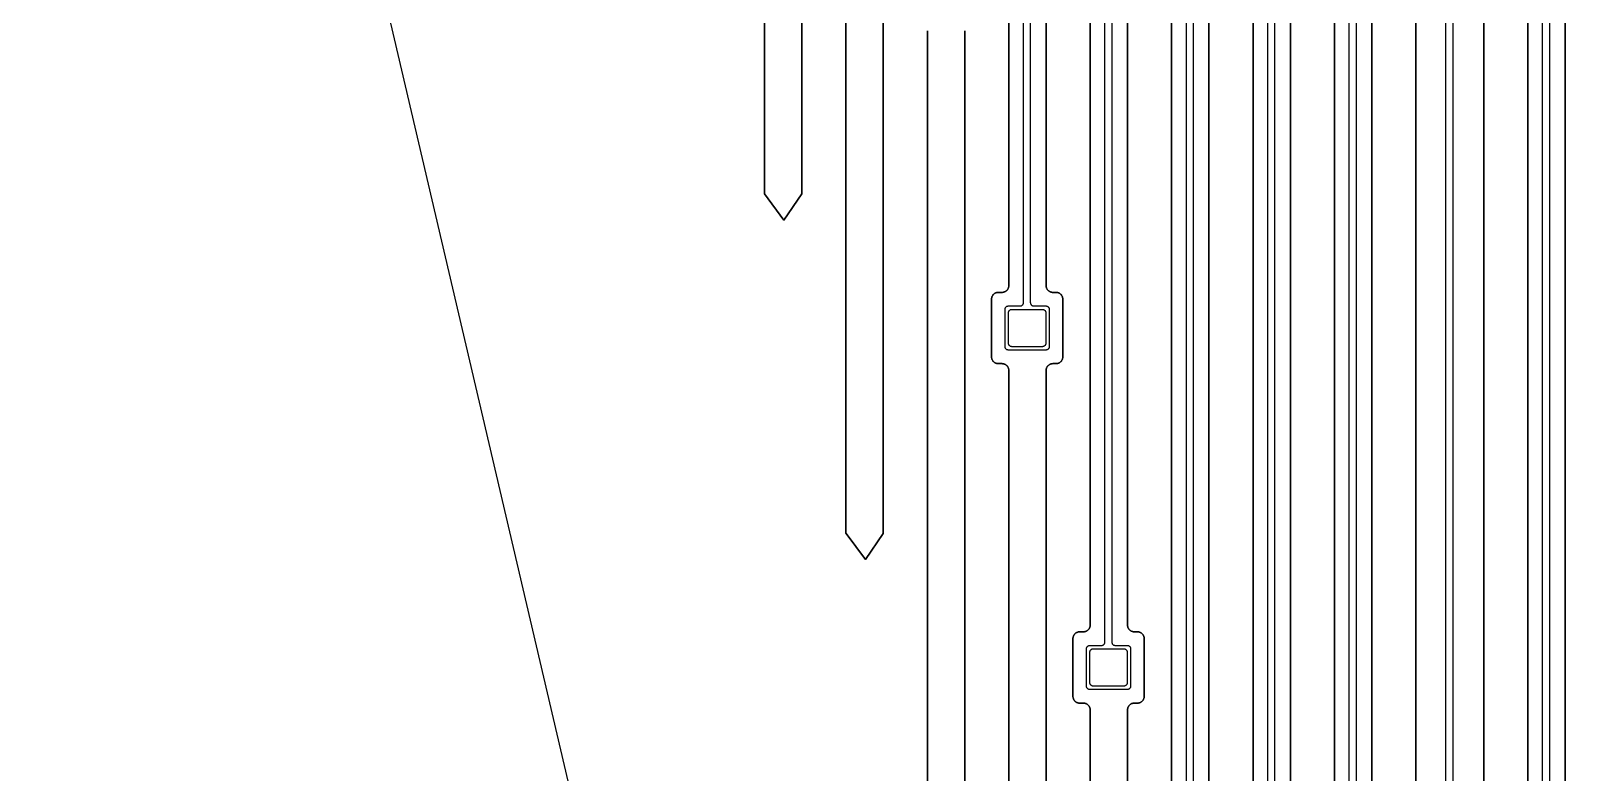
# Model space of a CAD drawing. Extents: x -2057 to 2225, y -44 to 31181.
# Drawn here: x -356.4 to 103.6, y 848.7 to 1067.2 of the extents above; entities that cross this region are included whole.
import ezdxf

# ---------------------------------------------------------------- set-up
doc = ezdxf.new("R2010")
doc.units = 0
for name, color, linetype in [('electrode', 6, 'CONTINUOUS'), ('etching', 7, 'CONTINUOUS'), ('L2D0_etching2', 4, 'CONTINUOUS'), ('L3D0_etching3', 5, 'CONTINUOUS'), ('metalization', 8, 'CONTINUOUS'), ('polyimide', 9, 'CONTINUOUS'), ('polyimide_etch_borders', 10, 'CONTINUOUS')]:
    doc.layers.add(name, color=color, linetype=linetype)

msp = doc.modelspace()

# ---------------------------------------------------------------- linework, layer by layer
at = {"layer": 'electrode'}
for points in [[(-67.34, 974.247), (-67.427, 974.255), (-67.513, 974.27), (-67.598, 974.293), (-67.68, 974.323), (-67.759, 974.36), (-67.834, 974.403), (-67.906, 974.453), (-67.973, 974.509), (-68.035, 974.571), (-68.091, 974.638), (-68.141, 974.71), (-68.184, 974.785), (-68.221, 974.864), (-68.251, 974.946), (-68.274, 975.031), (-68.289, 975.117), (-68.297, 975.204), (-68.297, 984.291), (-68.289, 984.378), (-68.274, 984.464), (-68.251, 984.548), (-68.221, 984.63), (-68.184, 984.71), (-68.141, 984.785), (-68.091, 984.857), (-68.035, 984.924), (-67.973, 984.985), (-67.906, 985.042), (-67.834, 985.092), (-67.759, 985.135), (-67.68, 985.172), (-67.598, 985.202), (-67.513, 985.225), (-67.427, 985.24), (-67.34, 985.247), (-58.253, 985.247), (-58.166, 985.24), (-58.08, 985.225), (-57.996, 985.202), (-57.914, 985.172), (-57.834, 985.135), (-57.759, 985.092), (-57.687, 985.042), (-57.62, 984.985), (-57.559, 984.924), (-57.502, 984.857), (-57.452, 984.785), (-57.409, 984.71), (-57.372, 984.63), (-57.342, 984.548), (-57.319, 984.464), (-57.304, 984.378), (-57.297, 984.291), (-57.297, 975.204), (-57.304, 975.117), (-57.319, 975.031), (-57.342, 974.946), (-57.372, 974.864), (-57.409, 974.785), (-57.452, 974.71), (-57.502, 974.638), (-57.559, 974.571), (-57.62, 974.509), (-57.687, 974.453), (-57.759, 974.403), (-57.834, 974.36), (-57.914, 974.323), (-57.996, 974.293), (-58.08, 974.27), (-58.166, 974.255), (-58.253, 974.247)], [(-43.34, 874.247), (-43.427, 874.255), (-43.513, 874.27), (-43.598, 874.293), (-43.68, 874.323), (-43.759, 874.36), (-43.834, 874.403), (-43.906, 874.453), (-43.973, 874.509), (-44.035, 874.571), (-44.091, 874.638), (-44.141, 874.71), (-44.184, 874.785), (-44.221, 874.864), (-44.251, 874.946), (-44.274, 875.031), (-44.289, 875.117), (-44.297, 875.204), (-44.297, 884.291), (-44.289, 884.378), (-44.274, 884.464), (-44.251, 884.548), (-44.221, 884.63), (-44.184, 884.71), (-44.141, 884.785), (-44.091, 884.857), (-44.035, 884.924), (-43.973, 884.985), (-43.906, 885.042), (-43.834, 885.092), (-43.759, 885.135), (-43.68, 885.172), (-43.598, 885.202), (-43.513, 885.225), (-43.427, 885.24), (-43.34, 885.247), (-34.253, 885.247), (-34.166, 885.24), (-34.08, 885.225), (-33.996, 885.202), (-33.914, 885.172), (-33.834, 885.135), (-33.759, 885.092), (-33.687, 885.042), (-33.62, 884.985), (-33.559, 884.924), (-33.502, 884.857), (-33.452, 884.785), (-33.409, 884.71), (-33.372, 884.63), (-33.342, 884.548), (-33.319, 884.464), (-33.304, 884.378), (-33.297, 884.291), (-33.297, 875.204), (-33.304, 875.117), (-33.319, 875.031), (-33.342, 874.946), (-33.372, 874.864), (-33.409, 874.785), (-33.452, 874.71), (-33.502, 874.638), (-33.559, 874.571), (-33.62, 874.509), (-33.687, 874.453), (-33.759, 874.403), (-33.834, 874.36), (-33.914, 874.323), (-33.996, 874.293), (-34.08, 874.27), (-34.166, 874.255), (-34.253, 874.247)]]:
    msp.add_lwpolyline(points, close=True, dxfattribs=at)
at = {"layer": 'etching'}
for points in [[(1890.612, 20342.595), (1890.612, 10404.624), (907.37, 8971.06), (907.37, 3311.52), (208.395, -1.125), (80.82, -44.08), (0, 0), (-775.12, 3311.52), (-775.12, 8985.76), (-1736.396, 10397.27), (-1736.396, 20343.044)], [(-68.208, 9035.371), (-68.208, 992.185), (-68.216, 992.059), (-68.231, 991.934), (-68.255, 991.811), (-68.286, 991.689), (-68.325, 991.57), (-68.371, 991.453), (-68.425, 991.339), (-68.485, 991.229), (-68.553, 991.123), (-68.627, 991.021), (-68.707, 990.924), (-68.793, 990.832), (-68.884, 990.746), (-68.981, 990.666), (-69.083, 990.592), (-69.189, 990.525), (-69.299, 990.465), (-69.413, 990.411), (-69.53, 990.365), (-69.649, 990.326), (-69.771, 990.295), (-69.895, 990.271), (-70.019, 990.255), (-70.145, 990.247), (-71.359, 990.247), (-71.485, 990.24), (-71.61, 990.224), (-71.733, 990.2), (-71.855, 990.169), (-71.974, 990.13), (-72.091, 990.084), (-72.205, 990.03), (-72.315, 989.97), (-72.421, 989.902), (-72.523, 989.828), (-72.62, 989.748), (-72.712, 989.662), (-72.798, 989.571), (-72.878, 989.474), (-72.952, 989.372), (-73.019, 989.266), (-73.079, 989.156), (-73.133, 989.042), (-73.179, 988.925), (-73.218, 988.806), (-73.249, 988.684), (-73.273, 988.56), (-73.289, 988.436), (-73.297, 988.31), (-73.297, 971.185), (-73.289, 971.059), (-73.273, 970.934), (-73.249, 970.811), (-73.218, 970.689), (-73.179, 970.57), (-73.133, 970.453), (-73.079, 970.339), (-73.019, 970.229), (-72.952, 970.123), (-72.878, 970.021), (-72.798, 969.924), (-72.712, 969.832), (-72.62, 969.746), (-72.523, 969.666), (-72.421, 969.592), (-72.315, 969.525), (-72.205, 969.465), (-72.091, 969.411), (-71.974, 969.365), (-71.855, 969.326), (-71.733, 969.295), (-71.61, 969.271), (-71.485, 969.255), (-71.359, 969.247), (-70.145, 969.247), (-70.019, 969.24), (-69.895, 969.224), (-69.771, 969.2), (-69.649, 969.169), (-69.53, 969.13), (-69.413, 969.084), (-69.299, 969.03), (-69.189, 968.97), (-69.083, 968.902), (-68.981, 968.828), (-68.884, 968.748), (-68.793, 968.662), (-68.707, 968.571), (-68.627, 968.474), (-68.553, 968.372), (-68.485, 968.266), (-68.425, 968.156), (-68.371, 968.042), (-68.325, 967.925), (-68.286, 967.806), (-68.255, 967.684), (-68.231, 967.56), (-68.216, 967.436), (-68.208, 967.31), (-68.208, 719.247)], [(-57.208, 719.247), (-57.208, 967.31), (-57.2, 967.436), (-57.184, 967.56), (-57.16, 967.684), (-57.129, 967.806), (-57.09, 967.925), (-57.044, 968.042), (-56.991, 968.156), (-56.93, 968.266), (-56.863, 968.372), (-56.789, 968.474), (-56.709, 968.571), (-56.623, 968.662), (-56.531, 968.748), (-56.434, 968.828), (-56.332, 968.902), (-56.226, 968.97), (-56.116, 969.03), (-56.002, 969.084), (-55.886, 969.13), (-55.766, 969.169), (-55.644, 969.2), (-55.521, 969.224), (-55.396, 969.24), (-55.271, 969.247), (-54.234, 969.247), (-54.108, 969.255), (-53.984, 969.271), (-53.86, 969.295), (-53.738, 969.326), (-53.619, 969.365), (-53.502, 969.411), (-53.388, 969.465), (-53.278, 969.525), (-53.172, 969.592), (-53.07, 969.666), (-52.973, 969.746), (-52.882, 969.832), (-52.796, 969.924), (-52.716, 970.021), (-52.642, 970.123), (-52.574, 970.229), (-52.514, 970.339), (-52.46, 970.453), (-52.414, 970.57), (-52.375, 970.689), (-52.344, 970.811), (-52.32, 970.934), (-52.304, 971.059), (-52.297, 971.185), (-52.297, 988.31), (-52.304, 988.436), (-52.32, 988.56), (-52.344, 988.684), (-52.375, 988.806), (-52.414, 988.925), (-52.46, 989.042), (-52.514, 989.156), (-52.574, 989.266), (-52.642, 989.372), (-52.716, 989.474), (-52.796, 989.571), (-52.882, 989.662), (-52.973, 989.748), (-53.07, 989.828), (-53.172, 989.902), (-53.278, 989.97), (-53.388, 990.03), (-53.502, 990.084), (-53.619, 990.13), (-53.738, 990.169), (-53.86, 990.2), (-53.984, 990.224), (-54.108, 990.24), (-54.234, 990.247), (-55.271, 990.247), (-55.396, 990.255), (-55.521, 990.271), (-55.644, 990.295), (-55.766, 990.326), (-55.886, 990.365), (-56.002, 990.411), (-56.116, 990.465), (-56.226, 990.525), (-56.332, 990.592), (-56.434, 990.666), (-56.531, 990.746), (-56.623, 990.832), (-56.709, 990.924), (-56.789, 991.021), (-56.863, 991.123), (-56.93, 991.229), (-56.991, 991.339), (-57.044, 991.453), (-57.09, 991.57), (-57.129, 991.689), (-57.16, 991.811), (-57.184, 991.934), (-57.2, 992.059), (-57.208, 992.185), (-57.208, 9035.377)], [(-44.208, 9035.371), (-44.208, 892.185), (-44.216, 892.059), (-44.231, 891.934), (-44.255, 891.811), (-44.286, 891.689), (-44.325, 891.57), (-44.371, 891.453), (-44.425, 891.339), (-44.485, 891.229), (-44.553, 891.123), (-44.627, 891.021), (-44.707, 890.924), (-44.793, 890.832), (-44.884, 890.746), (-44.981, 890.666), (-45.083, 890.592), (-45.189, 890.525), (-45.299, 890.465), (-45.413, 890.411), (-45.53, 890.365), (-45.649, 890.326), (-45.771, 890.295), (-45.895, 890.271), (-46.019, 890.255), (-46.145, 890.247), (-47.359, 890.247), (-47.485, 890.24), (-47.61, 890.224), (-47.733, 890.2), (-47.855, 890.169), (-47.974, 890.13), (-48.091, 890.084), (-48.205, 890.03), (-48.315, 889.97), (-48.421, 889.902), (-48.523, 889.828), (-48.62, 889.748), (-48.712, 889.662), (-48.798, 889.571), (-48.878, 889.474), (-48.952, 889.372), (-49.019, 889.266), (-49.079, 889.156), (-49.133, 889.042), (-49.179, 888.925), (-49.218, 888.806), (-49.249, 888.684), (-49.273, 888.56), (-49.289, 888.436), (-49.297, 888.31), (-49.297, 871.185), (-49.289, 871.059), (-49.273, 870.934), (-49.249, 870.811), (-49.218, 870.689), (-49.179, 870.57), (-49.133, 870.453), (-49.079, 870.339), (-49.019, 870.229), (-48.952, 870.123), (-48.878, 870.021), (-48.798, 869.924), (-48.712, 869.832), (-48.62, 869.746), (-48.523, 869.666), (-48.421, 869.592), (-48.315, 869.525), (-48.205, 869.465), (-48.091, 869.411), (-47.974, 869.365), (-47.855, 869.326), (-47.733, 869.295), (-47.61, 869.271), (-47.485, 869.255), (-47.359, 869.247), (-46.145, 869.247), (-46.019, 869.24), (-45.895, 869.224), (-45.771, 869.2), (-45.649, 869.169), (-45.53, 869.13), (-45.413, 869.084), (-45.299, 869.03), (-45.189, 868.97), (-45.083, 868.902), (-44.981, 868.828), (-44.884, 868.748), (-44.793, 868.662), (-44.707, 868.571), (-44.627, 868.474), (-44.553, 868.372), (-44.485, 868.266), (-44.425, 868.156), (-44.371, 868.042), (-44.325, 867.925), (-44.286, 867.806), (-44.255, 867.684), (-44.231, 867.56), (-44.216, 867.436), (-44.208, 867.31), (-44.208, 619.247)], [(-33.208, 619.247), (-33.208, 867.31), (-33.2, 867.436), (-33.184, 867.56), (-33.16, 867.684), (-33.129, 867.806), (-33.09, 867.925), (-33.044, 868.042), (-32.991, 868.156), (-32.93, 868.266), (-32.863, 868.372), (-32.789, 868.474), (-32.709, 868.571), (-32.623, 868.662), (-32.531, 868.748), (-32.434, 868.828), (-32.332, 868.902), (-32.226, 868.97), (-32.116, 869.03), (-32.002, 869.084), (-31.886, 869.13), (-31.766, 869.169), (-31.644, 869.2), (-31.521, 869.224), (-31.396, 869.24), (-31.271, 869.247), (-30.234, 869.247), (-30.108, 869.255), (-29.984, 869.271), (-29.86, 869.295), (-29.738, 869.326), (-29.619, 869.365), (-29.502, 869.411), (-29.388, 869.465), (-29.278, 869.525), (-29.172, 869.592), (-29.07, 869.666), (-28.973, 869.746), (-28.882, 869.832), (-28.796, 869.924), (-28.716, 870.021), (-28.642, 870.123), (-28.574, 870.229), (-28.514, 870.339), (-28.46, 870.453), (-28.414, 870.57), (-28.375, 870.689), (-28.344, 870.811), (-28.32, 870.934), (-28.304, 871.059), (-28.297, 871.185), (-28.297, 888.31), (-28.304, 888.436), (-28.32, 888.56), (-28.344, 888.684), (-28.375, 888.806), (-28.414, 888.925), (-28.46, 889.042), (-28.514, 889.156), (-28.574, 889.266), (-28.642, 889.372), (-28.716, 889.474), (-28.796, 889.571), (-28.882, 889.662), (-28.973, 889.748), (-29.07, 889.828), (-29.172, 889.902), (-29.278, 889.97), (-29.388, 890.03), (-29.502, 890.084), (-29.619, 890.13), (-29.738, 890.169), (-29.86, 890.2), (-29.984, 890.224), (-30.108, 890.24), (-30.234, 890.247), (-31.271, 890.247), (-31.396, 890.255), (-31.521, 890.271), (-31.644, 890.295), (-31.766, 890.326), (-31.886, 890.365), (-32.002, 890.411), (-32.116, 890.465), (-32.226, 890.525), (-32.332, 890.592), (-32.434, 890.666), (-32.531, 890.746), (-32.623, 890.832), (-32.709, 890.924), (-32.789, 891.021), (-32.863, 891.123), (-32.93, 891.229), (-32.991, 891.339), (-33.044, 891.453), (-33.09, 891.57), (-33.129, 891.689), (-33.16, 891.811), (-33.184, 891.934), (-33.2, 892.059), (-33.208, 892.185), (-33.208, 9035.377)], [(-20.208, 9035.371), (-20.208, 792.185)], [(-9.208, 792.185), (-9.208, 9035.377)], [(3.792, 9035.371), (3.792, 692.185)], [(14.792, 692.185), (14.792, 9035.377)], [(27.792, 9035.371), (27.792, 592.185)], [(38.792, 592.185), (38.792, 9035.377)], [(51.792, 9035.371), (51.792, 500.247)], [(71.792, 500.247), (71.792, 9035.377)], [(84.792, 9035.371), (84.792, 552.185)], [(95.792, 552.185), (95.792, 9035.377)], [(-140.208, 1267.31), (-140.208, 1019.247), (-140.17, 1019.247), (-134.49, 1011.52), (-129.208, 1019.247), (-129.208, 1267.31)], [(-116.208, 1167.31), (-116.208, 919.247), (-116.17, 919.247), (-110.49, 911.52), (-105.208, 919.247), (-105.208, 1167.31)], [(-92.208, 1067.31), (-92.208, 819.247)], [(-81.208, 819.247), (-81.208, 1067.31)]]:
    msp.add_lwpolyline(points, dxfattribs=at)
at = {"layer": 'L2D0_etching2'}
msp.add_lwpolyline([(1890.612, 20342.595), (1890.612, 10404.624), (907.37, 8971.06), (907.37, 3311.52), (208.395, -1.125), (80.82, -44.08), (0, 0), (-775.12, 3311.52), (-775.12, 8985.76), (-1736.396, 10397.27), (-1736.396, 20343.044)], dxfattribs=at)
at = {"layer": 'L3D0_etching3'}
for points in [[(1890.612, 20342.595), (1890.612, 10404.624), (907.37, 8971.06), (907.37, 3311.52), (208.395, -1.125), (80.82, -44.08), (0, 0), (-775.12, 3311.52), (-775.12, 8985.76), (-1736.396, 10397.27), (-1736.396, 20343.044)], [(-68.208, 9035.371), (-68.208, 992.185), (-68.216, 992.059), (-68.231, 991.934), (-68.255, 991.811), (-68.286, 991.689), (-68.325, 991.57), (-68.371, 991.453), (-68.425, 991.339), (-68.485, 991.229), (-68.553, 991.123), (-68.627, 991.021), (-68.707, 990.924), (-68.793, 990.832), (-68.884, 990.746), (-68.981, 990.666), (-69.083, 990.592), (-69.189, 990.525), (-69.299, 990.465), (-69.413, 990.411), (-69.53, 990.365), (-69.649, 990.326), (-69.771, 990.295), (-69.895, 990.271), (-70.019, 990.255), (-70.145, 990.247), (-71.359, 990.247), (-71.485, 990.24), (-71.61, 990.224), (-71.733, 990.2), (-71.855, 990.169), (-71.974, 990.13), (-72.091, 990.084), (-72.205, 990.03), (-72.315, 989.97), (-72.421, 989.902), (-72.523, 989.828), (-72.62, 989.748), (-72.712, 989.662), (-72.798, 989.571), (-72.878, 989.474), (-72.952, 989.372), (-73.019, 989.266), (-73.079, 989.156), (-73.133, 989.042), (-73.179, 988.925), (-73.218, 988.806), (-73.249, 988.684), (-73.273, 988.56), (-73.289, 988.436), (-73.297, 988.31), (-73.297, 971.185), (-73.289, 971.059), (-73.273, 970.934), (-73.249, 970.811), (-73.218, 970.689), (-73.179, 970.57), (-73.133, 970.453), (-73.079, 970.339), (-73.019, 970.229), (-72.952, 970.123), (-72.878, 970.021), (-72.798, 969.924), (-72.712, 969.832), (-72.62, 969.746), (-72.523, 969.666), (-72.421, 969.592), (-72.315, 969.525), (-72.205, 969.465), (-72.091, 969.411), (-71.974, 969.365), (-71.855, 969.326), (-71.733, 969.295), (-71.61, 969.271), (-71.485, 969.255), (-71.359, 969.247), (-70.145, 969.247), (-70.019, 969.24), (-69.895, 969.224), (-69.771, 969.2), (-69.649, 969.169), (-69.53, 969.13), (-69.413, 969.084), (-69.299, 969.03), (-69.189, 968.97), (-69.083, 968.902), (-68.981, 968.828), (-68.884, 968.748), (-68.793, 968.662), (-68.707, 968.571), (-68.627, 968.474), (-68.553, 968.372), (-68.485, 968.266), (-68.425, 968.156), (-68.371, 968.042), (-68.325, 967.925), (-68.286, 967.806), (-68.255, 967.684), (-68.231, 967.56), (-68.216, 967.436), (-68.208, 967.31), (-68.208, 719.247)], [(-57.208, 719.247), (-57.208, 967.31), (-57.2, 967.436), (-57.184, 967.56), (-57.16, 967.684), (-57.129, 967.806), (-57.09, 967.925), (-57.044, 968.042), (-56.991, 968.156), (-56.93, 968.266), (-56.863, 968.372), (-56.789, 968.474), (-56.709, 968.571), (-56.623, 968.662), (-56.531, 968.748), (-56.434, 968.828), (-56.332, 968.902), (-56.226, 968.97), (-56.116, 969.03), (-56.002, 969.084), (-55.886, 969.13), (-55.766, 969.169), (-55.644, 969.2), (-55.521, 969.224), (-55.396, 969.24), (-55.271, 969.247), (-54.234, 969.247), (-54.108, 969.255), (-53.984, 969.271), (-53.86, 969.295), (-53.738, 969.326), (-53.619, 969.365), (-53.502, 969.411), (-53.388, 969.465), (-53.278, 969.525), (-53.172, 969.592), (-53.07, 969.666), (-52.973, 969.746), (-52.882, 969.832), (-52.796, 969.924), (-52.716, 970.021), (-52.642, 970.123), (-52.574, 970.229), (-52.514, 970.339), (-52.46, 970.453), (-52.414, 970.57), (-52.375, 970.689), (-52.344, 970.811), (-52.32, 970.934), (-52.304, 971.059), (-52.297, 971.185), (-52.297, 988.31), (-52.304, 988.436), (-52.32, 988.56), (-52.344, 988.684), (-52.375, 988.806), (-52.414, 988.925), (-52.46, 989.042), (-52.514, 989.156), (-52.574, 989.266), (-52.642, 989.372), (-52.716, 989.474), (-52.796, 989.571), (-52.882, 989.662), (-52.973, 989.748), (-53.07, 989.828), (-53.172, 989.902), (-53.278, 989.97), (-53.388, 990.03), (-53.502, 990.084), (-53.619, 990.13), (-53.738, 990.169), (-53.86, 990.2), (-53.984, 990.224), (-54.108, 990.24), (-54.234, 990.247), (-55.271, 990.247), (-55.396, 990.255), (-55.521, 990.271), (-55.644, 990.295), (-55.766, 990.326), (-55.886, 990.365), (-56.002, 990.411), (-56.116, 990.465), (-56.226, 990.525), (-56.332, 990.592), (-56.434, 990.666), (-56.531, 990.746), (-56.623, 990.832), (-56.709, 990.924), (-56.789, 991.021), (-56.863, 991.123), (-56.93, 991.229), (-56.991, 991.339), (-57.044, 991.453), (-57.09, 991.57), (-57.129, 991.689), (-57.16, 991.811), (-57.184, 991.934), (-57.2, 992.059), (-57.208, 992.185), (-57.208, 9035.377)], [(-44.208, 9035.371), (-44.208, 892.185), (-44.216, 892.059), (-44.231, 891.934), (-44.255, 891.811), (-44.286, 891.689), (-44.325, 891.57), (-44.371, 891.453), (-44.425, 891.339), (-44.485, 891.229), (-44.553, 891.123), (-44.627, 891.021), (-44.707, 890.924), (-44.793, 890.832), (-44.884, 890.746), (-44.981, 890.666), (-45.083, 890.592), (-45.189, 890.525), (-45.299, 890.465), (-45.413, 890.411), (-45.53, 890.365), (-45.649, 890.326), (-45.771, 890.295), (-45.895, 890.271), (-46.019, 890.255), (-46.145, 890.247), (-47.359, 890.247), (-47.485, 890.24), (-47.61, 890.224), (-47.733, 890.2), (-47.855, 890.169), (-47.974, 890.13), (-48.091, 890.084), (-48.205, 890.03), (-48.315, 889.97), (-48.421, 889.902), (-48.523, 889.828), (-48.62, 889.748), (-48.712, 889.662), (-48.798, 889.571), (-48.878, 889.474), (-48.952, 889.372), (-49.019, 889.266), (-49.079, 889.156), (-49.133, 889.042), (-49.179, 888.925), (-49.218, 888.806), (-49.249, 888.684), (-49.273, 888.56), (-49.289, 888.436), (-49.297, 888.31), (-49.297, 871.185), (-49.289, 871.059), (-49.273, 870.934), (-49.249, 870.811), (-49.218, 870.689), (-49.179, 870.57), (-49.133, 870.453), (-49.079, 870.339), (-49.019, 870.229), (-48.952, 870.123), (-48.878, 870.021), (-48.798, 869.924), (-48.712, 869.832), (-48.62, 869.746), (-48.523, 869.666), (-48.421, 869.592), (-48.315, 869.525), (-48.205, 869.465), (-48.091, 869.411), (-47.974, 869.365), (-47.855, 869.326), (-47.733, 869.295), (-47.61, 869.271), (-47.485, 869.255), (-47.359, 869.247), (-46.145, 869.247), (-46.019, 869.24), (-45.895, 869.224), (-45.771, 869.2), (-45.649, 869.169), (-45.53, 869.13), (-45.413, 869.084), (-45.299, 869.03), (-45.189, 868.97), (-45.083, 868.902), (-44.981, 868.828), (-44.884, 868.748), (-44.793, 868.662), (-44.707, 868.571), (-44.627, 868.474), (-44.553, 868.372), (-44.485, 868.266), (-44.425, 868.156), (-44.371, 868.042), (-44.325, 867.925), (-44.286, 867.806), (-44.255, 867.684), (-44.231, 867.56), (-44.216, 867.436), (-44.208, 867.31), (-44.208, 619.247)], [(-33.208, 619.247), (-33.208, 867.31), (-33.2, 867.436), (-33.184, 867.56), (-33.16, 867.684), (-33.129, 867.806), (-33.09, 867.925), (-33.044, 868.042), (-32.991, 868.156), (-32.93, 868.266), (-32.863, 868.372), (-32.789, 868.474), (-32.709, 868.571), (-32.623, 868.662), (-32.531, 868.748), (-32.434, 868.828), (-32.332, 868.902), (-32.226, 868.97), (-32.116, 869.03), (-32.002, 869.084), (-31.886, 869.13), (-31.766, 869.169), (-31.644, 869.2), (-31.521, 869.224), (-31.396, 869.24), (-31.271, 869.247), (-30.234, 869.247), (-30.108, 869.255), (-29.984, 869.271), (-29.86, 869.295), (-29.738, 869.326), (-29.619, 869.365), (-29.502, 869.411), (-29.388, 869.465), (-29.278, 869.525), (-29.172, 869.592), (-29.07, 869.666), (-28.973, 869.746), (-28.882, 869.832), (-28.796, 869.924), (-28.716, 870.021), (-28.642, 870.123), (-28.574, 870.229), (-28.514, 870.339), (-28.46, 870.453), (-28.414, 870.57), (-28.375, 870.689), (-28.344, 870.811), (-28.32, 870.934), (-28.304, 871.059), (-28.297, 871.185), (-28.297, 888.31), (-28.304, 888.436), (-28.32, 888.56), (-28.344, 888.684), (-28.375, 888.806), (-28.414, 888.925), (-28.46, 889.042), (-28.514, 889.156), (-28.574, 889.266), (-28.642, 889.372), (-28.716, 889.474), (-28.796, 889.571), (-28.882, 889.662), (-28.973, 889.748), (-29.07, 889.828), (-29.172, 889.902), (-29.278, 889.97), (-29.388, 890.03), (-29.502, 890.084), (-29.619, 890.13), (-29.738, 890.169), (-29.86, 890.2), (-29.984, 890.224), (-30.108, 890.24), (-30.234, 890.247), (-31.271, 890.247), (-31.396, 890.255), (-31.521, 890.271), (-31.644, 890.295), (-31.766, 890.326), (-31.886, 890.365), (-32.002, 890.411), (-32.116, 890.465), (-32.226, 890.525), (-32.332, 890.592), (-32.434, 890.666), (-32.531, 890.746), (-32.623, 890.832), (-32.709, 890.924), (-32.789, 891.021), (-32.863, 891.123), (-32.93, 891.229), (-32.991, 891.339), (-33.044, 891.453), (-33.09, 891.57), (-33.129, 891.689), (-33.16, 891.811), (-33.184, 891.934), (-33.2, 892.059), (-33.208, 892.185), (-33.208, 9035.377)], [(-20.208, 9035.371), (-20.208, 792.185)], [(-9.208, 792.185), (-9.208, 9035.377)], [(3.792, 9035.371), (3.792, 692.185)], [(14.792, 692.185), (14.792, 9035.377)], [(27.792, 9035.371), (27.792, 592.185)], [(38.792, 592.185), (38.792, 9035.377)], [(51.792, 9035.371), (51.792, 500.247)], [(71.792, 500.247), (71.792, 9035.377)], [(84.792, 9035.371), (84.792, 552.185)], [(95.792, 552.185), (95.792, 9035.377)], [(-140.208, 1267.31), (-140.208, 1019.247), (-140.17, 1019.247), (-134.49, 1011.52), (-129.208, 1019.247), (-129.208, 1267.31)], [(-116.208, 1167.31), (-116.208, 919.247), (-116.17, 919.247), (-110.49, 911.52), (-105.208, 919.247), (-105.208, 1167.31)], [(-92.208, 1067.31), (-92.208, 819.247)], [(-81.208, 819.247), (-81.208, 1067.31)]]:
    msp.add_lwpolyline(points, dxfattribs=at)
at = {"layer": 'metalization'}
for points in [[(-61.858, 9040.22), (-61.858, 987.204), (-61.85, 987.117), (-61.835, 987.031), (-61.812, 986.946), (-61.782, 986.864), (-61.746, 986.785), (-61.702, 986.71), (-61.652, 986.638), (-61.596, 986.571), (-61.534, 986.509), (-61.467, 986.453), (-61.396, 986.403), (-61.32, 986.36), (-61.241, 986.323), (-61.159, 986.293), (-61.074, 986.27), (-60.988, 986.255), (-60.901, 986.247), (-57.253, 986.247), (-57.166, 986.24), (-57.08, 986.225), (-56.996, 986.202), (-56.914, 986.172), (-56.834, 986.135), (-56.759, 986.092), (-56.687, 986.042), (-56.62, 985.985), (-56.559, 985.924), (-56.502, 985.857), (-56.452, 985.785), (-56.409, 985.71), (-56.372, 985.63), (-56.342, 985.548), (-56.319, 985.464), (-56.304, 985.378), (-56.297, 985.291), (-56.297, 974.204), (-56.304, 974.117), (-56.319, 974.031), (-56.342, 973.946), (-56.372, 973.864), (-56.409, 973.785), (-56.452, 973.71), (-56.502, 973.638), (-56.559, 973.571), (-56.62, 973.509), (-56.687, 973.453), (-56.759, 973.403), (-56.834, 973.36), (-56.914, 973.323), (-56.996, 973.293), (-57.08, 973.27), (-57.166, 973.255), (-57.253, 973.247), (-68.34, 973.247), (-68.427, 973.255), (-68.513, 973.27), (-68.598, 973.293), (-68.68, 973.323), (-68.759, 973.36), (-68.834, 973.403), (-68.906, 973.453), (-68.973, 973.509), (-69.035, 973.571), (-69.091, 973.638), (-69.141, 973.71), (-69.184, 973.785), (-69.221, 973.864), (-69.251, 973.946), (-69.274, 974.031), (-69.289, 974.117), (-69.297, 974.204), (-69.297, 985.291), (-69.289, 985.378), (-69.274, 985.464), (-69.251, 985.548), (-69.221, 985.63), (-69.184, 985.71), (-69.141, 985.785), (-69.091, 985.857), (-69.035, 985.924), (-68.973, 985.985), (-68.906, 986.042), (-68.834, 986.092), (-68.759, 986.135), (-68.68, 986.172), (-68.598, 986.202), (-68.513, 986.225), (-68.427, 986.24), (-68.34, 986.247), (-64.814, 986.247), (-64.727, 986.255), (-64.641, 986.27), (-64.557, 986.293), (-64.475, 986.323), (-64.396, 986.36), (-64.32, 986.403), (-64.248, 986.453), (-64.181, 986.509), (-64.12, 986.571), (-64.064, 986.638), (-64.014, 986.71), (-63.97, 986.785), (-63.933, 986.864), (-63.903, 986.946), (-63.88, 987.031), (-63.865, 987.117), (-63.858, 987.204), (-63.858, 9040.22)], [(-37.858, 9040.22), (-37.858, 887.204), (-37.85, 887.117), (-37.835, 887.031), (-37.812, 886.946), (-37.782, 886.864), (-37.746, 886.785), (-37.702, 886.71), (-37.652, 886.638), (-37.596, 886.571), (-37.534, 886.509), (-37.467, 886.453), (-37.396, 886.403), (-37.32, 886.36), (-37.241, 886.323), (-37.159, 886.293), (-37.074, 886.27), (-36.988, 886.255), (-36.901, 886.247), (-33.253, 886.247), (-33.166, 886.24), (-33.08, 886.225), (-32.996, 886.202), (-32.914, 886.172), (-32.834, 886.135), (-32.759, 886.092), (-32.687, 886.042), (-32.62, 885.985), (-32.559, 885.924), (-32.502, 885.857), (-32.452, 885.785), (-32.409, 885.71), (-32.372, 885.63), (-32.342, 885.548), (-32.319, 885.464), (-32.304, 885.378), (-32.297, 885.291), (-32.297, 874.204), (-32.304, 874.117), (-32.319, 874.031), (-32.342, 873.946), (-32.372, 873.864), (-32.409, 873.785), (-32.452, 873.71), (-32.502, 873.638), (-32.559, 873.571), (-32.62, 873.509), (-32.687, 873.453), (-32.759, 873.403), (-32.834, 873.36), (-32.914, 873.323), (-32.996, 873.293), (-33.08, 873.27), (-33.166, 873.255), (-33.253, 873.247), (-44.34, 873.247), (-44.427, 873.255), (-44.513, 873.27), (-44.598, 873.293), (-44.68, 873.323), (-44.759, 873.36), (-44.834, 873.403), (-44.906, 873.453), (-44.973, 873.509), (-45.035, 873.571), (-45.091, 873.638), (-45.141, 873.71), (-45.184, 873.785), (-45.221, 873.864), (-45.251, 873.946), (-45.274, 874.031), (-45.289, 874.117), (-45.297, 874.204), (-45.297, 885.291), (-45.289, 885.378), (-45.274, 885.464), (-45.251, 885.548), (-45.221, 885.63), (-45.184, 885.71), (-45.141, 885.785), (-45.091, 885.857), (-45.035, 885.924), (-44.973, 885.985), (-44.906, 886.042), (-44.834, 886.092), (-44.759, 886.135), (-44.68, 886.172), (-44.598, 886.202), (-44.513, 886.225), (-44.427, 886.24), (-44.34, 886.247), (-40.814, 886.247), (-40.727, 886.255), (-40.641, 886.27), (-40.557, 886.293), (-40.475, 886.323), (-40.396, 886.36), (-40.32, 886.403), (-40.248, 886.453), (-40.181, 886.509), (-40.12, 886.571), (-40.064, 886.638), (-40.014, 886.71), (-39.97, 886.785), (-39.933, 886.864), (-39.903, 886.946), (-39.88, 887.031), (-39.865, 887.117), (-39.858, 887.204), (-39.858, 9040.22)], [(-15.858, 787.204), (-15.858, 9040.22)], [(-13.858, 9040.22), (-13.858, 787.204)], [(8.142, 687.204), (8.142, 9040.22)], [(10.142, 9040.22), (10.142, 687.204)], [(32.142, 587.204), (32.142, 9040.22)], [(34.142, 9040.22), (34.142, 587.204)], [(60.642, 497.204), (60.642, 9040.22)], [(62.642, 9040.22), (62.642, 497.204)], [(89.142, 547.204), (89.142, 9040.22)], [(91.142, 9040.22), (91.142, 547.204)]]:
    msp.add_lwpolyline(points, dxfattribs=at)
at = {"layer": 'polyimide'}
for points in [[(-68.208, 719.247), (-68.208, 967.31), (-68.216, 967.436), (-68.231, 967.56), (-68.255, 967.684), (-68.286, 967.806), (-68.325, 967.925), (-68.371, 968.042), (-68.425, 968.156), (-68.485, 968.266), (-68.553, 968.372), (-68.627, 968.474), (-68.707, 968.571), (-68.793, 968.662), (-68.884, 968.748), (-68.981, 968.828), (-69.083, 968.902), (-69.189, 968.97), (-69.299, 969.03), (-69.413, 969.084), (-69.53, 969.13), (-69.649, 969.169), (-69.771, 969.2), (-69.895, 969.224), (-70.019, 969.24), (-70.145, 969.247), (-71.359, 969.247), (-71.485, 969.255), (-71.61, 969.271), (-71.733, 969.295), (-71.855, 969.326), (-71.974, 969.365), (-72.091, 969.411), (-72.205, 969.465), (-72.315, 969.525), (-72.421, 969.592), (-72.523, 969.666), (-72.62, 969.746), (-72.712, 969.832), (-72.798, 969.924), (-72.878, 970.021), (-72.952, 970.123), (-73.019, 970.229), (-73.079, 970.339), (-73.133, 970.453), (-73.179, 970.57), (-73.218, 970.689), (-73.249, 970.811), (-73.273, 970.934), (-73.289, 971.059), (-73.297, 971.185), (-73.297, 988.31), (-73.289, 988.436), (-73.273, 988.56), (-73.249, 988.684), (-73.218, 988.806), (-73.179, 988.925), (-73.133, 989.042), (-73.079, 989.156), (-73.019, 989.266), (-72.952, 989.372), (-72.878, 989.474), (-72.798, 989.571), (-72.712, 989.662), (-72.62, 989.748), (-72.523, 989.828), (-72.421, 989.902), (-72.315, 989.97), (-72.205, 990.03), (-72.091, 990.084), (-71.974, 990.13), (-71.855, 990.169), (-71.733, 990.2), (-71.61, 990.224), (-71.485, 990.24), (-71.359, 990.247), (-70.145, 990.247), (-70.019, 990.255), (-69.895, 990.271), (-69.771, 990.295), (-69.649, 990.326), (-69.53, 990.365), (-69.413, 990.411), (-69.299, 990.465), (-69.189, 990.525), (-69.083, 990.592), (-68.981, 990.666), (-68.884, 990.746), (-68.793, 990.832), (-68.707, 990.924), (-68.627, 991.021), (-68.553, 991.123), (-68.485, 991.229), (-68.425, 991.339), (-68.371, 991.453), (-68.325, 991.57), (-68.286, 991.689), (-68.255, 991.811), (-68.231, 991.934), (-68.216, 992.059), (-68.208, 992.185), (-68.208, 9035.371)], [(-68.208, 9035.371), (-68.208, 992.185), (-68.216, 992.059), (-68.231, 991.934), (-68.255, 991.811), (-68.286, 991.689), (-68.325, 991.57), (-68.371, 991.453), (-68.425, 991.339), (-68.485, 991.229), (-68.553, 991.123), (-68.627, 991.021), (-68.707, 990.924), (-68.793, 990.832), (-68.884, 990.746), (-68.981, 990.666), (-69.083, 990.592), (-69.189, 990.525), (-69.299, 990.465), (-69.413, 990.411), (-69.53, 990.365), (-69.649, 990.326), (-69.771, 990.295), (-69.895, 990.271), (-70.019, 990.255), (-70.145, 990.247), (-71.359, 990.247), (-71.485, 990.24), (-71.61, 990.224), (-71.733, 990.2), (-71.855, 990.169), (-71.974, 990.13), (-72.091, 990.084), (-72.205, 990.03), (-72.315, 989.97), (-72.421, 989.902), (-72.523, 989.828), (-72.62, 989.748), (-72.712, 989.662), (-72.798, 989.571), (-72.878, 989.474), (-72.952, 989.372), (-73.019, 989.266), (-73.079, 989.156), (-73.133, 989.042), (-73.179, 988.925), (-73.218, 988.806), (-73.249, 988.684), (-73.273, 988.56), (-73.289, 988.436), (-73.297, 988.31), (-73.297, 971.185), (-73.289, 971.059), (-73.273, 970.934), (-73.249, 970.811), (-73.218, 970.689), (-73.179, 970.57), (-73.133, 970.453), (-73.079, 970.339), (-73.019, 970.229), (-72.952, 970.123), (-72.878, 970.021), (-72.798, 969.924), (-72.712, 969.832), (-72.62, 969.746), (-72.523, 969.666), (-72.421, 969.592), (-72.315, 969.525), (-72.205, 969.465), (-72.091, 969.411), (-71.974, 969.365), (-71.855, 969.326), (-71.733, 969.295), (-71.61, 969.271), (-71.485, 969.255), (-71.359, 969.247), (-70.145, 969.247), (-70.019, 969.24), (-69.895, 969.224), (-69.771, 969.2), (-69.649, 969.169), (-69.53, 969.13), (-69.413, 969.084), (-69.299, 969.03), (-69.189, 968.97), (-69.083, 968.902), (-68.981, 968.828), (-68.884, 968.748), (-68.793, 968.662), (-68.707, 968.571), (-68.627, 968.474), (-68.553, 968.372), (-68.485, 968.266), (-68.425, 968.156), (-68.371, 968.042), (-68.325, 967.925), (-68.286, 967.806), (-68.255, 967.684), (-68.231, 967.56), (-68.216, 967.436), (-68.208, 967.31), (-68.208, 719.247)], [(-57.208, 9035.377), (-57.208, 992.185), (-57.2, 992.059), (-57.184, 991.934), (-57.16, 991.811), (-57.129, 991.689), (-57.09, 991.57), (-57.044, 991.453), (-56.991, 991.339), (-56.93, 991.229), (-56.863, 991.123), (-56.789, 991.021), (-56.709, 990.924), (-56.623, 990.832), (-56.531, 990.746), (-56.434, 990.666), (-56.332, 990.592), (-56.226, 990.525), (-56.116, 990.465), (-56.002, 990.411), (-55.886, 990.365), (-55.766, 990.326), (-55.644, 990.295), (-55.521, 990.271), (-55.396, 990.255), (-55.271, 990.247), (-54.234, 990.247), (-54.108, 990.24), (-53.984, 990.224), (-53.86, 990.2), (-53.738, 990.169), (-53.619, 990.13), (-53.502, 990.084), (-53.388, 990.03), (-53.278, 989.97), (-53.172, 989.902), (-53.07, 989.828), (-52.973, 989.748), (-52.882, 989.662), (-52.796, 989.571), (-52.716, 989.474), (-52.642, 989.372), (-52.574, 989.266), (-52.514, 989.156), (-52.46, 989.042), (-52.414, 988.925), (-52.375, 988.806), (-52.344, 988.684), (-52.32, 988.56), (-52.304, 988.436), (-52.297, 988.31), (-52.297, 971.185), (-52.304, 971.059), (-52.32, 970.934), (-52.344, 970.811), (-52.375, 970.689), (-52.414, 970.57), (-52.46, 970.453), (-52.514, 970.339), (-52.574, 970.229), (-52.642, 970.123), (-52.716, 970.021), (-52.796, 969.924), (-52.882, 969.832), (-52.973, 969.746), (-53.07, 969.666), (-53.172, 969.592), (-53.278, 969.525), (-53.388, 969.465), (-53.502, 969.411), (-53.619, 969.365), (-53.738, 969.326), (-53.86, 969.295), (-53.984, 969.271), (-54.108, 969.255), (-54.234, 969.247), (-55.271, 969.247), (-55.396, 969.24), (-55.521, 969.224), (-55.644, 969.2), (-55.766, 969.169), (-55.886, 969.13), (-56.002, 969.084), (-56.116, 969.03), (-56.226, 968.97), (-56.332, 968.902), (-56.434, 968.828), (-56.531, 968.748), (-56.623, 968.662), (-56.709, 968.571), (-56.789, 968.474), (-56.863, 968.372), (-56.93, 968.266), (-56.991, 968.156), (-57.044, 968.042), (-57.09, 967.925), (-57.129, 967.806), (-57.16, 967.684), (-57.184, 967.56), (-57.2, 967.436), (-57.208, 967.31), (-57.208, 719.247)], [(-57.208, 719.247), (-57.208, 967.31), (-57.2, 967.436), (-57.184, 967.56), (-57.16, 967.684), (-57.129, 967.806), (-57.09, 967.925), (-57.044, 968.042), (-56.991, 968.156), (-56.93, 968.266), (-56.863, 968.372), (-56.789, 968.474), (-56.709, 968.571), (-56.623, 968.662), (-56.531, 968.748), (-56.434, 968.828), (-56.332, 968.902), (-56.226, 968.97), (-56.116, 969.03), (-56.002, 969.084), (-55.886, 969.13), (-55.766, 969.169), (-55.644, 969.2), (-55.521, 969.224), (-55.396, 969.24), (-55.271, 969.247), (-54.234, 969.247), (-54.108, 969.255), (-53.984, 969.271), (-53.86, 969.295), (-53.738, 969.326), (-53.619, 969.365), (-53.502, 969.411), (-53.388, 969.465), (-53.278, 969.525), (-53.172, 969.592), (-53.07, 969.666), (-52.973, 969.746), (-52.882, 969.832), (-52.796, 969.924), (-52.716, 970.021), (-52.642, 970.123), (-52.574, 970.229), (-52.514, 970.339), (-52.46, 970.453), (-52.414, 970.57), (-52.375, 970.689), (-52.344, 970.811), (-52.32, 970.934), (-52.304, 971.059), (-52.297, 971.185), (-52.297, 988.31), (-52.304, 988.436), (-52.32, 988.56), (-52.344, 988.684), (-52.375, 988.806), (-52.414, 988.925), (-52.46, 989.042), (-52.514, 989.156), (-52.574, 989.266), (-52.642, 989.372), (-52.716, 989.474), (-52.796, 989.571), (-52.882, 989.662), (-52.973, 989.748), (-53.07, 989.828), (-53.172, 989.902), (-53.278, 989.97), (-53.388, 990.03), (-53.502, 990.084), (-53.619, 990.13), (-53.738, 990.169), (-53.86, 990.2), (-53.984, 990.224), (-54.108, 990.24), (-54.234, 990.247), (-55.271, 990.247), (-55.396, 990.255), (-55.521, 990.271), (-55.644, 990.295), (-55.766, 990.326), (-55.886, 990.365), (-56.002, 990.411), (-56.116, 990.465), (-56.226, 990.525), (-56.332, 990.592), (-56.434, 990.666), (-56.531, 990.746), (-56.623, 990.832), (-56.709, 990.924), (-56.789, 991.021), (-56.863, 991.123), (-56.93, 991.229), (-56.991, 991.339), (-57.044, 991.453), (-57.09, 991.57), (-57.129, 991.689), (-57.16, 991.811), (-57.184, 991.934), (-57.2, 992.059), (-57.208, 992.185), (-57.208, 9035.377)], [(-44.208, 619.247), (-44.208, 867.31), (-44.216, 867.436), (-44.231, 867.56), (-44.255, 867.684), (-44.286, 867.806), (-44.325, 867.925), (-44.371, 868.042), (-44.425, 868.156), (-44.485, 868.266), (-44.553, 868.372), (-44.627, 868.474), (-44.707, 868.571), (-44.793, 868.662), (-44.884, 868.748), (-44.981, 868.828), (-45.083, 868.902), (-45.189, 868.97), (-45.299, 869.03), (-45.413, 869.084), (-45.53, 869.13), (-45.649, 869.169), (-45.771, 869.2), (-45.895, 869.224), (-46.019, 869.24), (-46.145, 869.247), (-47.359, 869.247), (-47.485, 869.255), (-47.61, 869.271), (-47.733, 869.295), (-47.855, 869.326), (-47.974, 869.365), (-48.091, 869.411), (-48.205, 869.465), (-48.315, 869.525), (-48.421, 869.592), (-48.523, 869.666), (-48.62, 869.746), (-48.712, 869.832), (-48.798, 869.924), (-48.878, 870.021), (-48.952, 870.123), (-49.019, 870.229), (-49.079, 870.339), (-49.133, 870.453), (-49.179, 870.57), (-49.218, 870.689), (-49.249, 870.811), (-49.273, 870.934), (-49.289, 871.059), (-49.297, 871.185), (-49.297, 888.31), (-49.289, 888.436), (-49.273, 888.56), (-49.249, 888.684), (-49.218, 888.806), (-49.179, 888.925), (-49.133, 889.042), (-49.079, 889.156), (-49.019, 889.266), (-48.952, 889.372), (-48.878, 889.474), (-48.798, 889.571), (-48.712, 889.662), (-48.62, 889.748), (-48.523, 889.828), (-48.421, 889.902), (-48.315, 889.97), (-48.205, 890.03), (-48.091, 890.084), (-47.974, 890.13), (-47.855, 890.169), (-47.733, 890.2), (-47.61, 890.224), (-47.485, 890.24), (-47.359, 890.247), (-46.145, 890.247), (-46.019, 890.255), (-45.895, 890.271), (-45.771, 890.295), (-45.649, 890.326), (-45.53, 890.365), (-45.413, 890.411), (-45.299, 890.465), (-45.189, 890.525), (-45.083, 890.592), (-44.981, 890.666), (-44.884, 890.746), (-44.793, 890.832), (-44.707, 890.924), (-44.627, 891.021), (-44.553, 891.123), (-44.485, 891.229), (-44.425, 891.339), (-44.371, 891.453), (-44.325, 891.57), (-44.286, 891.689), (-44.255, 891.811), (-44.231, 891.934), (-44.216, 892.059), (-44.208, 892.185), (-44.208, 9035.371)], [(-44.208, 9035.371), (-44.208, 892.185), (-44.216, 892.059), (-44.231, 891.934), (-44.255, 891.811), (-44.286, 891.689), (-44.325, 891.57), (-44.371, 891.453), (-44.425, 891.339), (-44.485, 891.229), (-44.553, 891.123), (-44.627, 891.021), (-44.707, 890.924), (-44.793, 890.832), (-44.884, 890.746), (-44.981, 890.666), (-45.083, 890.592), (-45.189, 890.525), (-45.299, 890.465), (-45.413, 890.411), (-45.53, 890.365), (-45.649, 890.326), (-45.771, 890.295), (-45.895, 890.271), (-46.019, 890.255), (-46.145, 890.247), (-47.359, 890.247), (-47.485, 890.24), (-47.61, 890.224), (-47.733, 890.2), (-47.855, 890.169), (-47.974, 890.13), (-48.091, 890.084), (-48.205, 890.03), (-48.315, 889.97), (-48.421, 889.902), (-48.523, 889.828), (-48.62, 889.748), (-48.712, 889.662), (-48.798, 889.571), (-48.878, 889.474), (-48.952, 889.372), (-49.019, 889.266), (-49.079, 889.156), (-49.133, 889.042), (-49.179, 888.925), (-49.218, 888.806), (-49.249, 888.684), (-49.273, 888.56), (-49.289, 888.436), (-49.297, 888.31), (-49.297, 871.185), (-49.289, 871.059), (-49.273, 870.934), (-49.249, 870.811), (-49.218, 870.689), (-49.179, 870.57), (-49.133, 870.453), (-49.079, 870.339), (-49.019, 870.229), (-48.952, 870.123), (-48.878, 870.021), (-48.798, 869.924), (-48.712, 869.832), (-48.62, 869.746), (-48.523, 869.666), (-48.421, 869.592), (-48.315, 869.525), (-48.205, 869.465), (-48.091, 869.411), (-47.974, 869.365), (-47.855, 869.326), (-47.733, 869.295), (-47.61, 869.271), (-47.485, 869.255), (-47.359, 869.247), (-46.145, 869.247), (-46.019, 869.24), (-45.895, 869.224), (-45.771, 869.2), (-45.649, 869.169), (-45.53, 869.13), (-45.413, 869.084), (-45.299, 869.03), (-45.189, 868.97), (-45.083, 868.902), (-44.981, 868.828), (-44.884, 868.748), (-44.793, 868.662), (-44.707, 868.571), (-44.627, 868.474), (-44.553, 868.372), (-44.485, 868.266), (-44.425, 868.156), (-44.371, 868.042), (-44.325, 867.925), (-44.286, 867.806), (-44.255, 867.684), (-44.231, 867.56), (-44.216, 867.436), (-44.208, 867.31), (-44.208, 619.247)], [(-33.208, 9035.377), (-33.208, 892.185), (-33.2, 892.059), (-33.184, 891.934), (-33.16, 891.811), (-33.129, 891.689), (-33.09, 891.57), (-33.044, 891.453), (-32.991, 891.339), (-32.93, 891.229), (-32.863, 891.123), (-32.789, 891.021), (-32.709, 890.924), (-32.623, 890.832), (-32.531, 890.746), (-32.434, 890.666), (-32.332, 890.592), (-32.226, 890.525), (-32.116, 890.465), (-32.002, 890.411), (-31.886, 890.365), (-31.766, 890.326), (-31.644, 890.295), (-31.521, 890.271), (-31.396, 890.255), (-31.271, 890.247), (-30.234, 890.247), (-30.108, 890.24), (-29.984, 890.224), (-29.86, 890.2), (-29.738, 890.169), (-29.619, 890.13), (-29.502, 890.084), (-29.388, 890.03), (-29.278, 889.97), (-29.172, 889.902), (-29.07, 889.828), (-28.973, 889.748), (-28.882, 889.662), (-28.796, 889.571), (-28.716, 889.474), (-28.642, 889.372), (-28.574, 889.266), (-28.514, 889.156), (-28.46, 889.042), (-28.414, 888.925), (-28.375, 888.806), (-28.344, 888.684), (-28.32, 888.56), (-28.304, 888.436), (-28.297, 888.31), (-28.297, 871.185), (-28.304, 871.059), (-28.32, 870.934), (-28.344, 870.811), (-28.375, 870.689), (-28.414, 870.57), (-28.46, 870.453), (-28.514, 870.339), (-28.574, 870.229), (-28.642, 870.123), (-28.716, 870.021), (-28.796, 869.924), (-28.882, 869.832), (-28.973, 869.746), (-29.07, 869.666), (-29.172, 869.592), (-29.278, 869.525), (-29.388, 869.465), (-29.502, 869.411), (-29.619, 869.365), (-29.738, 869.326), (-29.86, 869.295), (-29.984, 869.271), (-30.108, 869.255), (-30.234, 869.247), (-31.271, 869.247), (-31.396, 869.24), (-31.521, 869.224), (-31.644, 869.2), (-31.766, 869.169), (-31.886, 869.13), (-32.002, 869.084), (-32.116, 869.03), (-32.226, 868.97), (-32.332, 868.902), (-32.434, 868.828), (-32.531, 868.748), (-32.623, 868.662), (-32.709, 868.571), (-32.789, 868.474), (-32.863, 868.372), (-32.93, 868.266), (-32.991, 868.156), (-33.044, 868.042), (-33.09, 867.925), (-33.129, 867.806), (-33.16, 867.684), (-33.184, 867.56), (-33.2, 867.436), (-33.208, 867.31), (-33.208, 619.247)], [(-33.208, 619.247), (-33.208, 867.31), (-33.2, 867.436), (-33.184, 867.56), (-33.16, 867.684), (-33.129, 867.806), (-33.09, 867.925), (-33.044, 868.042), (-32.991, 868.156), (-32.93, 868.266), (-32.863, 868.372), (-32.789, 868.474), (-32.709, 868.571), (-32.623, 868.662), (-32.531, 868.748), (-32.434, 868.828), (-32.332, 868.902), (-32.226, 868.97), (-32.116, 869.03), (-32.002, 869.084), (-31.886, 869.13), (-31.766, 869.169), (-31.644, 869.2), (-31.521, 869.224), (-31.396, 869.24), (-31.271, 869.247), (-30.234, 869.247), (-30.108, 869.255), (-29.984, 869.271), (-29.86, 869.295), (-29.738, 869.326), (-29.619, 869.365), (-29.502, 869.411), (-29.388, 869.465), (-29.278, 869.525), (-29.172, 869.592), (-29.07, 869.666), (-28.973, 869.746), (-28.882, 869.832), (-28.796, 869.924), (-28.716, 870.021), (-28.642, 870.123), (-28.574, 870.229), (-28.514, 870.339), (-28.46, 870.453), (-28.414, 870.57), (-28.375, 870.689), (-28.344, 870.811), (-28.32, 870.934), (-28.304, 871.059), (-28.297, 871.185), (-28.297, 888.31), (-28.304, 888.436), (-28.32, 888.56), (-28.344, 888.684), (-28.375, 888.806), (-28.414, 888.925), (-28.46, 889.042), (-28.514, 889.156), (-28.574, 889.266), (-28.642, 889.372), (-28.716, 889.474), (-28.796, 889.571), (-28.882, 889.662), (-28.973, 889.748), (-29.07, 889.828), (-29.172, 889.902), (-29.278, 889.97), (-29.388, 890.03), (-29.502, 890.084), (-29.619, 890.13), (-29.738, 890.169), (-29.86, 890.2), (-29.984, 890.224), (-30.108, 890.24), (-30.234, 890.247), (-31.271, 890.247), (-31.396, 890.255), (-31.521, 890.271), (-31.644, 890.295), (-31.766, 890.326), (-31.886, 890.365), (-32.002, 890.411), (-32.116, 890.465), (-32.226, 890.525), (-32.332, 890.592), (-32.434, 890.666), (-32.531, 890.746), (-32.623, 890.832), (-32.709, 890.924), (-32.789, 891.021), (-32.863, 891.123), (-32.93, 891.229), (-32.991, 891.339), (-33.044, 891.453), (-33.09, 891.57), (-33.129, 891.689), (-33.16, 891.811), (-33.184, 891.934), (-33.2, 892.059), (-33.208, 892.185), (-33.208, 9035.377)], [(-20.208, 792.185), (-20.208, 9035.371)], [(-20.208, 9035.371), (-20.208, 792.185)], [(-9.208, 9035.377), (-9.208, 792.185)], [(-9.208, 792.185), (-9.208, 9035.377)], [(3.792, 692.185), (3.792, 9035.371)], [(3.792, 9035.371), (3.792, 692.185)], [(14.792, 9035.377), (14.792, 692.185)], [(14.792, 692.185), (14.792, 9035.377)], [(27.792, 592.185), (27.792, 9035.371)], [(27.792, 9035.371), (27.792, 592.185)], [(38.792, 9035.377), (38.792, 592.185)], [(38.792, 592.185), (38.792, 9035.377)], [(51.792, 500.247), (51.792, 9035.371)], [(51.792, 9035.371), (51.792, 500.247)], [(71.792, 9035.377), (71.792, 500.247)], [(71.792, 500.247), (71.792, 9035.377)], [(84.792, 552.185), (84.792, 9035.371)], [(84.792, 9035.371), (84.792, 552.185)], [(95.792, 9035.377), (95.792, 552.185)], [(95.792, 552.185), (95.792, 9035.377)], [(-129.208, 1267.31), (-129.208, 1019.247), (-134.49, 1011.52), (-140.17, 1019.247), (-140.208, 1019.247), (-140.208, 1267.31)], [(-140.208, 1267.31), (-140.208, 1019.247), (-140.17, 1019.247), (-134.49, 1011.52), (-129.208, 1019.247), (-129.208, 1267.31)], [(-105.208, 1167.31), (-105.208, 919.247), (-110.49, 911.52), (-116.17, 919.247), (-116.208, 919.247), (-116.208, 1167.31)], [(-116.208, 1167.31), (-116.208, 919.247), (-116.17, 919.247), (-110.49, 911.52), (-105.208, 919.247), (-105.208, 1167.31)], [(-92.208, 819.247), (-92.208, 1067.31)], [(-92.208, 1067.31), (-92.208, 819.247)], [(-81.208, 1067.31), (-81.208, 819.247)], [(-81.208, 819.247), (-81.208, 1067.31)]]:
    msp.add_lwpolyline(points, dxfattribs=at)
at = {"layer": 'polyimide_etch_borders'}
msp.add_lwpolyline([(1890.612, 20342.595), (1890.612, 10404.624), (907.37, 8971.06), (907.37, 3311.52), (208.395, -1.125), (80.82, -44.08), (0, 0), (-775.12, 3311.52), (-775.12, 8985.76), (-1736.396, 10397.27), (-1736.396, 20343.044)], dxfattribs=at)

doc.saveas('drawing.dxf')
